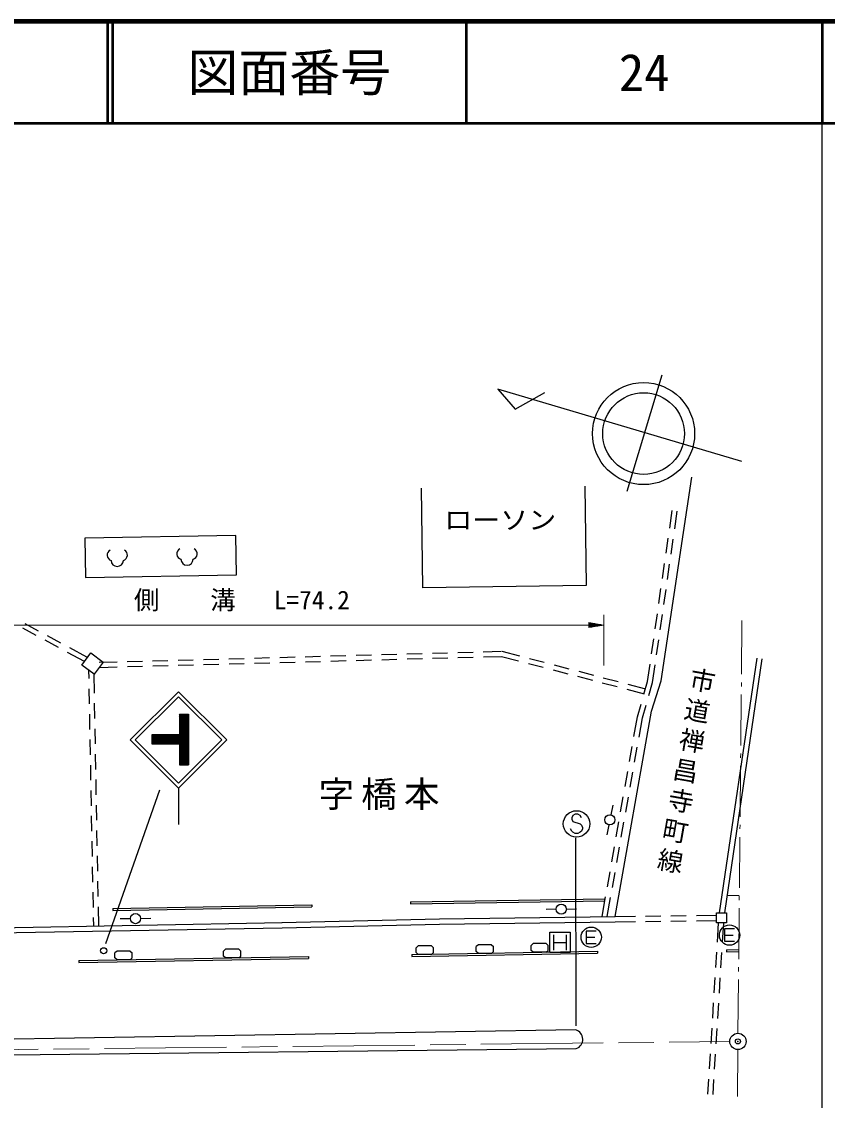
# Model space of a CAD drawing. Units: millimetres, scale not verified. Extents: x 40000 to 680000, y 20000 to 380000.
# Drawn here: x 500317 to 579500, y 273969 to 380000 of the extents above; entities that cross this region are included whole.
import ezdxf
from ezdxf.enums import TextEntityAlignment as Align

# ---------------------------------------------------------------- set-up
doc = ezdxf.new("R2010")
doc.units = ezdxf.units.MM
doc.header["$LTSCALE"] = 1000
doc.header["$PDMODE"] = 32
doc.header["$PDSIZE"] = 500
doc.linetypes.add('CHAIN', pattern=[18.5, 12, -1.5, 3.5, -1.5])
for name, color, linetype, lineweight in [('M-BGD', 7, 'Continuous', 25), ('M-BGD-EXST', 7, 'Continuous', 25), ('M-BGD-HTXT', 7, 'Continuous', 13), ('M-BMK', 2, 'CHAIN', 13), ('M-BMK-SRVR', 3, 'Continuous', 25), ('M-STR-HTXT', 7, 'Continuous', 13), ('M-STR-STRC', 7, 'Continuous', 25), ('M-STR-STRD', 7, 'Continuous', 25), ('M-TTL', 2, 'Continuous', 140), ('M-TTL-BAND', 7, 'Continuous', 25), ('M-TTL-LINE', 7, 'Continuous', 50)]:
    doc.layers.add(name, color=color, linetype=linetype, lineweight=lineweight)
for name, color, linetype in [('M-BGD-TXT', 7, 'Continuous'), ('M-OTRS', 6, 'Continuous'), ('M-TTL-TXT', 7, 'Continuous')]:
    doc.layers.add(name, color=color, linetype=linetype)
doc.styles.add('ＭＳ ゴシック', font='')
doc.styles.get('ＭＳ ゴシック').set_extended_font_data('MS Gothic')

msp = doc.modelspace()

# ---------------------------------------------------------------- hatches: boundary and pattern name
at = {"layer": 'M-STR-STRC'}
h = msp.add_hatch(dxfattribs=at)
h.set_pattern_fill('USER', color=256, style=0, pattern_type=2)
h.set_pattern_definition([(45, (1031391, 433122), (-70.7128, 70.7128), []), (135, (1031391, 433122), (-70.71634, -70.71634), [])])
h.paths.add_polyline_path([(513125, 308999), (513125, 309899), (515818, 309899), (515818, 311931), (516718, 311931), (516718, 306966), (515818, 306966), (515818, 308999)])

# ---------------------------------------------------------------- linework, layer by layer
at = {"layer": 'M-BGD'}
for p, q in [((559837, 333854), (563276, 345297)), ((547111, 343874), (548804, 341902)), ((571075, 336752), (547111, 343874)), ((548804, 341902), (551737, 343529)), ((539729, 324360), (539605, 334140)), ((555674, 334345), (555799, 324565)), ((564001, 330219), (564249, 331938)), ((564494, 330131), (564743, 331867)), ((563645, 327745), (563859, 329230)), ((564138, 327657), (564351, 329141)), ((563290, 325270), (563503, 326755)), ((563782, 325182), (563996, 326667)), ((555799, 324565), (539729, 324360)), ((562934, 322796), (563147, 324280)), ((563426, 322708), (563640, 324192)), ((562578, 320321), (562791, 321806)), ((563070, 320233), (563284, 321718)), ((501745, 319664), (500425, 320375)), ((501983, 320104), (500662, 320816)), ((503946, 318478), (502626, 319190)), ((504184, 318918), (502863, 319630)), ((562222, 317847), (562435, 319331)), ((562714, 317758), (562928, 319243)), ((506742, 317540), (505064, 318444)), ((545683, 318061), (547447, 318109)), ((547522, 318110), (549253, 317658)), ((506505, 317100), (504827, 318004)), ((507932, 317027), (509696, 317076)), ((510696, 317103), (512195, 317144)), ((513195, 317171), (514694, 317212)), ((515694, 317240), (517193, 317281)), ((518193, 317308), (519692, 317349)), ((520692, 317377), (522191, 317418)), ((523191, 317445), (524691, 317486)), ((525690, 317513), (527190, 317554)), ((525704, 317014), (527203, 317055)), ((528189, 317582), (529689, 317623)), ((528203, 317082), (529702, 317123)), ((530688, 317650), (532188, 317691)), ((530702, 317150), (532201, 317191)), ((533187, 317719), (534687, 317760)), ((533201, 317219), (534700, 317260)), ((535686, 317787), (537186, 317828)), ((535700, 317287), (537200, 317328)), ((538185, 317855), (539685, 317896)), ((538199, 317356), (539699, 317397)), ((540685, 317924), (542184, 317965)), ((540698, 317424), (542198, 317465)), ((543184, 317992), (544683, 318033)), ((543197, 317492), (544697, 317533)), ((545696, 317561), (547461, 317609)), ((547461, 317609), (549153, 317167)), ((550220, 317405), (551672, 317026)), ((568902, 292421), (572591, 317439)), ((569407, 292421), (573086, 317366)), ((506898, 316253), (506913, 315431)), ((507945, 316528), (509710, 316576)), ((510709, 316603), (512209, 316644)), ((513208, 316672), (514708, 316713)), ((515708, 316740), (517207, 316781)), ((518207, 316808), (519706, 316849)), ((520706, 316877), (522205, 316918)), ((523205, 316945), (524704, 316986)), ((550121, 316914), (551572, 316535)), ((552540, 316282), (553991, 315903)), ((552639, 316773), (554091, 316394)), ((555058, 316141), (556509, 315762)), ((561832, 315138), (562079, 316857)), ((562322, 315033), (562572, 316769)), ((507405, 315879), (507440, 313999)), ((554958, 315650), (556410, 315271)), ((557377, 315018), (558829, 314639)), ((557477, 315509), (558928, 315130)), ((561471, 313884), (561832, 315138)), ((561960, 313775), (562322, 315033)), ((506932, 314431), (506960, 312931)), ((559796, 314386), (561489, 313944)), ((559896, 314877), (561627, 314425)), ((507459, 312999), (507487, 311499)), ((560833, 311668), (561195, 312923)), ((561321, 311555), (561683, 312814)), ((506979, 311931), (507007, 310432)), ((560490, 309729), (560833, 311668)), ((560989, 309677), (561321, 311555)), ((507506, 310499), (507535, 308999)), ((507026, 309432), (507055, 307932)), ((560054, 307268), (560316, 308745)), ((560553, 307215), (560814, 308692)), ((507553, 308000), (507582, 306500)), ((507073, 306932), (507102, 305433)), ((507600, 305500), (507629, 304000)), ((559619, 304806), (559880, 306283)), ((560117, 304753), (560379, 306230)), ((507121, 304433), (507149, 302933)), ((559183, 302344), (559444, 303821)), ((559682, 302292), (559943, 303769)), ((507648, 303000), (507676, 301501)), ((558237, 302026), (558460, 303001)), ((507168, 301933), (507196, 300433)), ((558747, 299882), (559009, 301359)), ((559246, 299830), (559507, 301307)), ((507695, 300501), (507723, 299001)), ((558029, 301048), (557837, 300066)), ((507215, 299434), (507243, 297934)), ((507742, 298001), (507770, 296502)), ((558312, 297421), (558573, 298898)), ((558810, 297368), (559071, 298845)), ((507262, 296934), (507290, 295434)), ((557876, 294959), (558137, 296436)), ((558374, 294907), (558636, 296384)), ((507789, 295502), (507817, 294002)), ((507309, 294434), (507337, 292935)), ((538540, 293481), (557631, 293797)), ((557358, 292035), (557701, 293974)), ((557867, 292043), (558200, 293922)), ((570844, 294091), (569657, 294114)), ((507836, 293002), (507871, 291122)), ((509282, 292847), (528823, 293198)), ((509282, 292847), (509286, 292647)), ((509286, 292647), (528827, 292998)), ((528823, 293198), (528827, 292998)), ((538540, 293481), (538544, 293281)), ((538544, 293281), (557635, 293597)), ((552851, 292762), (551851, 292740)), ((553851, 292781), (554851, 292797)), ((507356, 291935), (507372, 291112)), ((511004, 291830), (510004, 291815)), ((512004, 291848), (513004, 291871)), ((525904, 291440), (541369, 291813)), ((541369, 291813), (558653, 292053)), ((558652, 292053), (560626, 292077)), ((561625, 292089), (563125, 292108)), ((561629, 291569), (563129, 291588)), ((564125, 292120), (565625, 292138)), ((564129, 291600), (565629, 291618)), ((566625, 292150), (568598, 292174)), ((566629, 291630), (568598, 291654)), ((478981, 290610), (525907, 291440)), ((478989, 290090), (525916, 290920)), ((525916, 290920), (541379, 291293)), ((541379, 291293), (558660, 291533)), ((558660, 291533), (560630, 291557)), ((568778, 291425), (568660, 289539)), ((569277, 291394), (569159, 289508)), ((509694, 288646), (509494, 288460)), ((509494, 287977), (509494, 288460)), ((510996, 288646), (509694, 288646)), ((510996, 288646), (511196, 288460)), ((511196, 287977), (511196, 288460)), ((520365, 288829), (520165, 288643)), ((520165, 288160), (520165, 288643)), ((521666, 288829), (520365, 288829)), ((521666, 288829), (521866, 288643)), ((521866, 288160), (521866, 288643)), ((539299, 289165), (539099, 288980)), ((539099, 288497), (539099, 288980)), ((539299, 288311), (539099, 288497)), ((540600, 289165), (539299, 289165)), ((540600, 289165), (540800, 288980)), ((540600, 288311), (540800, 288497)), ((540800, 288497), (540800, 288980)), ((545199, 289277), (544999, 289091)), ((544999, 288608), (544999, 289091)), ((545199, 288422), (544999, 288608)), ((546501, 289277), (545199, 289277)), ((546501, 288422), (545199, 288422)), ((546501, 289277), (546701, 289091)), ((546501, 288422), (546701, 288608)), ((546701, 288608), (546701, 289091)), ((550574, 289378), (550374, 289193)), ((550374, 288710), (550374, 289193)), ((550574, 288524), (550374, 288710)), ((551876, 289378), (550574, 289378)), ((551876, 288524), (550574, 288524)), ((551876, 289378), (552076, 289193)), ((551876, 288524), (552076, 288710)), ((552076, 288710), (552076, 289193)), ((568598, 288541), (568505, 287044)), ((569097, 288510), (569004, 287013)), ((509694, 287791), (509494, 287977)), ((510996, 287791), (509694, 287791)), ((510996, 287791), (511196, 287977)), ((520365, 287975), (520165, 288160)), ((521666, 287975), (520365, 287975)), ((521666, 287975), (521866, 288160)), ((540600, 288311), (539299, 288311)), ((568443, 286046), (568349, 284549)), ((568942, 286015), (568849, 284518)), ((568287, 283551), (568194, 282054)), ((568786, 283520), (568693, 282023)), ((568132, 281056), (568039, 279559)), ((568631, 281025), (568538, 279527)), ((567977, 278560), (567883, 277063)), ((568476, 278529), (568382, 277032)), ((567821, 276065), (567728, 274568)), ((568320, 276034), (568227, 274537))]:
    msp.add_line(p, q, dxfattribs=at)
msp.add_lwpolyline([(558653, 292053), (562206, 312222), (563154, 315201), (566167, 335209)], dxfattribs=at)
for points in [[(506604, 325371), (521433, 325630), (521366, 329475), (506537, 329215)], [(508335, 317056), (507445, 315850), (506239, 316740), (507129, 317946)], [(568598, 292421), (569594, 292421), (569594, 291425), (568598, 291425)]]:
    msp.add_lwpolyline(points, close=True, dxfattribs=at)
for centre, radius in [((561436, 339505), 5016), ((561436, 339505), 4013), ((558125, 301539), 500), ((553351, 292773), 500), ((511504, 291837), 500)]:
    msp.add_circle(centre, radius, dxfattribs=at)
for centre, radius, start, end in [((509254, 327565), 536, 116.08703, 255.33416), ((510182, 327565), 536, 284.66584, 63.91297), ((516110, 327686), 536, 116.08703, 255.33416), ((517038, 327686), 536, 284.66584, 63.91297), ((509718, 327047), 600, 180, 360), ((516574, 327167), 600, 180, 360)]:
    msp.add_arc(centre, radius, start, end, dxfattribs=at)
at = {"layer": 'M-BGD-EXST'}
for p, q in [((556791, 290607), (555791, 290607)), ((555791, 290607), (555791, 289407)), ((570382, 290817), (569382, 290817)), ((569382, 290817), (569382, 289617)), ((555791, 290007), (556641, 290007)), ((569382, 290217), (570232, 290217)), ((569382, 289617), (570382, 289617)), ((555791, 289407), (556791, 289407))]:
    msp.add_line(p, q, dxfattribs=at)
for centre in [(556291, 290007), (569882, 290217)]:
    msp.add_circle(centre, 1000, dxfattribs=at)
at = {"layer": 'M-BGD-HTXT'}
for p, q in [((571054, 315852), (571105, 321139)), ((571043, 314652), (571046, 315052)), ((570986, 308852), (571035, 313852)), ((570975, 307652), (570979, 308052)), ((570919, 301852), (570967, 306852)), ((570907, 300652), (570911, 301052)), ((570851, 294853), (570900, 299853)), ((570840, 293653), (570844, 294053)), ((570784, 287853), (570832, 292853)), ((570772, 286653), (570776, 287053)), ((570713, 280566), (570764, 285853)), ((570653, 274368), (570698, 278966))]:
    msp.add_line(p, q, dxfattribs=at)
at = {"layer": 'M-BMK'}
msp.add_line((471461, 278651), (569906, 279757), dxfattribs=at)
at = {"layer": 'M-BMK-SRVR'}
msp.add_circle((570706, 279766), 800, dxfattribs=at)
at = {"layer": 'M-OTRS'}
msp.add_point((570706, 279766), dxfattribs=at)
at = {"layer": 'M-STR-HTXT'}
for p, q in [((557542, 316728), (557542, 321687)), ((487886, 320687), (556042, 320687)), ((557542, 320687), (556042, 320937)), ((556042, 320937), (556042, 320437)), ((556342, 320887), (556042, 320887)), ((556042, 320837), (556642, 320837)), ((556942, 320787), (556042, 320787)), ((556042, 320737), (557242, 320737)), ((557542, 320687), (556042, 320437)), ((557542, 320687), (556042, 320687)), ((556042, 320637), (557242, 320637)), ((556942, 320587), (556042, 320587)), ((556042, 320537), (556642, 320537)), ((556342, 320487), (556042, 320487))]:
    msp.add_line(p, q, dxfattribs=at)
at = {"layer": 'M-STR-STRC'}
for p, q in [((510998, 309393), (515736, 314130)), ((515736, 314130), (520473, 309393)), ((511493, 309393), (515736, 313635)), ((515736, 313635), (519978, 309393)), ((515818, 311931), (516718, 311931)), ((515818, 311931), (515818, 309899)), ((516718, 311931), (516718, 306966)), ((515818, 309899), (513125, 309899)), ((513125, 309899), (513125, 308999)), ((510998, 309393), (515736, 304655)), ((511493, 309393), (515736, 305150)), ((513125, 308999), (515818, 308999)), ((515736, 305150), (519978, 309393)), ((515736, 304655), (520473, 309393)), ((515818, 308999), (515818, 306966)), ((515818, 306966), (516718, 306966)), ((513854, 304453), (508555, 289355)), ((515736, 304655), (515736, 301100)), ((554493, 301973), (554375, 301737)), ((554375, 301737), (554375, 301618)), ((554375, 301618), (554493, 301382)), ((554729, 302091), (554493, 301973)), ((554493, 301382), (555202, 301146)), ((554965, 302091), (554729, 302091)), ((555202, 301973), (554965, 302091)), ((555320, 301737), (555202, 301973)), ((555202, 301146), (555320, 301028)), ((554375, 300437), (554256, 300673)), ((554493, 300318), (554375, 300437)), ((554729, 300200), (554493, 300318)), ((554965, 300200), (554729, 300200)), ((555202, 300318), (554965, 300200)), ((555320, 300437), (555202, 300318)), ((555320, 301028), (555438, 300791)), ((555438, 300673), (555320, 300437)), ((555438, 300791), (555438, 300673)), ((554813, 281288), (554768, 299781)), ((552208, 288495), (552208, 290495)), ((552208, 290495), (554208, 290495)), ((552583, 290245), (552583, 288745)), ((552583, 289495), (553833, 289495)), ((553833, 290245), (553833, 288745)), ((554208, 290495), (554208, 288495)), ((554208, 288495), (552208, 288495))]:
    msp.add_line(p, q, dxfattribs=at)
for centre, radius in [((554847, 301146), 1300), ((508376, 288676), 305)]:
    msp.add_circle(centre, radius, dxfattribs=at)
at = {"layer": 'M-STR-STRD'}
for p, q in [((538658, 288299), (556921, 288644)), ((538662, 288099), (556924, 288444)), ((556921, 288644), (556924, 288444)), ((569576, 288779), (570788, 288794)), ((569576, 288779), (569578, 288579)), ((569578, 288579), (570791, 288594)), ((505928, 287727), (528509, 288115)), ((505928, 287727), (505930, 287527)), ((505930, 287527), (528513, 287915)), ((528509, 288115), (528513, 287915)), ((538658, 288299), (538662, 288099))]:
    msp.add_line(p, q, dxfattribs=at)
for points in [[(554769, 280894), (448315, 279122), (386749, 278282), (323388, 277726), (281632, 277822)], [(269892, 277326), (306024, 276120), (386833, 276949), (448506, 277641), (496241, 278414), (554824, 279073)]]:
    msp.add_lwpolyline(points, dxfattribs=at)
msp.add_arc((554509, 279975), 955, 289.24615, 74.17834, dxfattribs=at)
at = {"layer": 'M-TTL'}
msp.add_line((680000, 380000), (40000, 380000), dxfattribs=at)
at = {"layer": 'M-TTL-BAND'}
msp.add_line((579000, 20000), (579000, 370000), dxfattribs=at)
at = {"layer": 'M-TTL-LINE'}
for p, q in [((508747, 380000), (508747, 370000)), ((509247, 380000), (509247, 370000)), ((543997, 380000), (543997, 370000)), ((579000, 380000), (579000, 370000)), ((40000, 370000), (680000, 370000))]:
    msp.add_line(p, q, dxfattribs=at)

# ---------------------------------------------------------------- texts
at = {"layer": 'M-BGD', "style": 'ＭＳ ゴシック', "width": 1.1}
msp.add_text('ローソン', height=1833, dxfattribs=at).set_placement((547350, 329557), align=Align.BOTTOM_CENTER)
at = {"layer": 'M-BGD-TXT', "style": 'ＭＳ ゴシック'}
for s, p in [('市', (566975, 313763)), ('道', (566449, 310810)), ('禅', (565942, 307853)), ('昌', (565320, 304916)), ('寺', (564852, 301952)), ('町', (564307, 299002)), ('線', (563819, 296042))]:
    msp.add_text(s, height=1833, rotation=350, dxfattribs=at).set_placement(p, align=Align.BOTTOM_CENTER)
at = {"layer": 'M-BGD-TXT', "insert": (535793, 302508), "char_height": 2566, "attachment_point": 8, "style": 'ＭＳ ゴシック'}
msp.add_mtext('\\T1.2;字橋本', dxfattribs=at)
at = {"layer": 'M-STR-HTXT', "style": 'ＭＳ ゴシック'}
msp.add_text('側\u3000\u3000溝   L=74.2', height=1833, dxfattribs=at).set_placement((521964, 321687), align=Align.BOTTOM_CENTER)
at = {"layer": 'M-TTL-TXT', "style": 'ＭＳ ゴシック'}
for s, p in [('図面番号', (526622, 375000)), ('24', (561497, 375000))]:
    msp.add_text(s, height=3666, dxfattribs=at).set_placement(p, align=Align.MIDDLE_CENTER)

doc.saveas('drawing.dxf')
